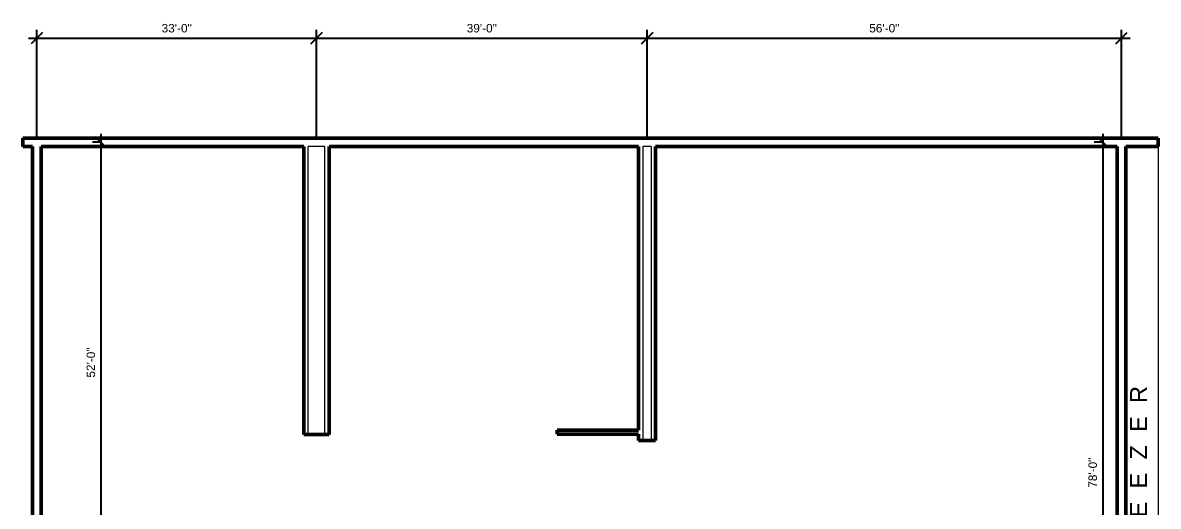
# Model space of a CAD drawing. Header units: inches. Extents: x 1913 to 17425, y -6710 to 1064.
# Drawn here: x 12371 to 13979, y -5530 to -4845 of the extents above; entities that cross this region are included whole.
import ezdxf

# ---------------------------------------------------------------- set-up
doc = ezdxf.new("R2010")
doc.units = ezdxf.units.IN
doc.header["$MEASUREMENT"] = 0
for name, color, linetype, lineweight in [('A-ANNO-DIMS', 211, 'Continuous', 9), ('A-DETL-MBND', 5, 'Continuous', 9), ('A-WALL', 113, 'Continuous', 13), ('G-ANNO-TEXT', 231, 'Continuous', 9)]:
    doc.layers.add(name, color=color, linetype=linetype, lineweight=lineweight)
doc.styles.add('Arial', font='arial.ttf', dxfattribs={"height": 12})
doc.styles.add('Arial_2', font='arial.ttf', dxfattribs={"height": 32})
doc.dimstyles.new('Linear_-_3_32__Arial', dxfattribs={"dimscale": 12, "dimtxt": 12.243113, "dimasz": 1.333333, "dimexe": 1, "dimexo": 0.666667, "dimgap": 0.666667, "dimtad": 1, "dimdec": 5, "dimrnd": 0.03125, "dimzin": 1, "dimdsep": 46, "dimlunit": 4, "dimtxsty": 'Arial', "dimblk1": 'OBLIQUE', "dimblk2": 'OBLIQUE', "dimsah": 1, "dimcen": 0.09, "dimdle": 1, "dimazin": 0, "dimtfac": 1, "dimtdec": 4, "dimtix": 1, "dimtmove": 0, "dimatfit": 3, "dimfxl": 1, "dimtvp": 1, "dimtfill": 1, "dimfrac": 2, "dimtolj": 1, "dimtzin": 0, "dimarcsym": 2})

# ---------------------------------------------------------------- blocks, each defined once
blk = doc.blocks.new('_Oblique')
at = {"color": 0, "linetype": 'ByBlock', "lineweight": -2}
blk.add_line((-0.5, -0.5), (0.5, 0.5), dxfattribs=at)
blk = doc.blocks.new('*D536')
at = {"layer": 'A-ANNO-DIMS', "color": 0, "lineweight": -2, "transparency": 16777216}
for p, q in [((12390.6, -5006.2), (12390.6, -4854.7)), ((12786.6, -5006.2), (12786.6, -4854.7)), ((12378.6, -4866.7), (12798.6, -4866.7))]:
    blk.add_line(p, q, dxfattribs=at)
at = {"layer": 'Defpoints', "color": 0, "lineweight": 0, "transparency": 16777216}
for p in [(12786.6, -4866.7), (12390.6, -5014.2), (12786.6, -5014.2)]:
    blk.add_point(p, dxfattribs=at)
at = {"layer": 'A-ANNO-DIMS', "color": 0, "lineweight": -2, "transparency": 16777216, "xscale": 16, "yscale": 16, "zscale": 16, "rotation": 180}
blk.add_blockref('_Oblique', (12390.6, -4866.7), dxfattribs=at)
at = {"layer": 'A-ANNO-DIMS', "color": 0, "lineweight": -2, "transparency": 16777216, "xscale": 16, "yscale": 16, "zscale": 16}
blk.add_blockref('_Oblique', (12786.6, -4866.7), dxfattribs=at)
at = {"layer": 'A-ANNO-DIMS', "color": 3, "lineweight": 0, "transparency": 16777216, "insert": (12588.6, -4852.6), "char_height": 12, "width": 77.979, "attachment_point": 5, "style": 'Arial'}
blk.add_mtext('\\A1;33\'-0"', dxfattribs=at)
blk = doc.blocks.new('*D537')
at = {"layer": 'A-ANNO-DIMS', "color": 0, "lineweight": -2, "transparency": 16777216}
for p, q in [((12786.6, -5006.2), (12786.6, -4854.7)), ((13254.6, -5006.2), (13254.6, -4854.7)), ((12774.6, -4866.7), (13266.6, -4866.7))]:
    blk.add_line(p, q, dxfattribs=at)
at = {"layer": 'Defpoints', "color": 0, "lineweight": 0, "transparency": 16777216}
for p in [(13254.6, -4866.7), (12786.6, -5014.2), (13254.6, -5014.2)]:
    blk.add_point(p, dxfattribs=at)
at = {"layer": 'A-ANNO-DIMS', "color": 0, "lineweight": -2, "transparency": 16777216, "xscale": 16, "yscale": 16, "zscale": 16, "rotation": 180}
blk.add_blockref('_Oblique', (12786.6, -4866.7), dxfattribs=at)
at = {"layer": 'A-ANNO-DIMS', "color": 0, "lineweight": -2, "transparency": 16777216, "xscale": 16, "yscale": 16, "zscale": 16}
blk.add_blockref('_Oblique', (13254.6, -4866.7), dxfattribs=at)
at = {"layer": 'A-ANNO-DIMS', "color": 3, "lineweight": 0, "transparency": 16777216, "insert": (13020.6, -4852.6), "char_height": 12, "width": 77.979, "attachment_point": 5, "style": 'Arial'}
blk.add_mtext('\\A1;39\'-0"', dxfattribs=at)
blk = doc.blocks.new('*D538')
at = {"layer": 'A-ANNO-DIMS', "color": 0, "lineweight": -2, "transparency": 16777216}
for p, q in [((13254.6, -5006.2), (13254.6, -4854.7)), ((13926.6, -5006.2), (13926.6, -4854.7)), ((13242.6, -4866.7), (13938.6, -4866.7))]:
    blk.add_line(p, q, dxfattribs=at)
at = {"layer": 'Defpoints', "color": 0, "lineweight": 0, "transparency": 16777216}
for p in [(13926.6, -4866.7), (13254.6, -5014.2), (13926.6, -5014.2)]:
    blk.add_point(p, dxfattribs=at)
at = {"layer": 'A-ANNO-DIMS', "color": 0, "lineweight": -2, "transparency": 16777216, "xscale": 16, "yscale": 16, "zscale": 16, "rotation": 180}
blk.add_blockref('_Oblique', (13254.6, -4866.7), dxfattribs=at)
at = {"layer": 'A-ANNO-DIMS', "color": 0, "lineweight": -2, "transparency": 16777216, "xscale": 16, "yscale": 16, "zscale": 16}
blk.add_blockref('_Oblique', (13926.6, -4866.7), dxfattribs=at)
at = {"layer": 'A-ANNO-DIMS', "color": 3, "lineweight": 0, "transparency": 16777216, "insert": (13590.6, -4852.6), "char_height": 12, "width": 77.979, "attachment_point": 5, "style": 'Arial'}
blk.add_mtext('\\A1;56\'-0"', dxfattribs=at)
blk = doc.blocks.new('*D539')
at = {"layer": 'A-ANNO-DIMS', "color": 0, "lineweight": -2, "transparency": 16777216}
for p, q in [((12481.7, -5014.2), (12469.2, -5014.2)), ((12481.2, -5002.2), (12481.2, -5650.2)), ((12481.7, -5638.2), (12469.2, -5638.2))]:
    blk.add_line(p, q, dxfattribs=at)
at = {"layer": 'Defpoints', "color": 0, "lineweight": 0, "transparency": 16777216}
for p in [(12489.7, -5014.2), (12481.2, -5638.2), (12489.7, -5638.2)]:
    blk.add_point(p, dxfattribs=at)
at = {"layer": 'A-ANNO-DIMS', "color": 0, "lineweight": -2, "transparency": 16777216, "xscale": 16, "yscale": 16, "zscale": 16}
for p, rotation in [((12481.2, -5014.2), 90), ((12481.2, -5638.2), 270)]:
    blk.add_blockref('_Oblique', p, dxfattribs=dict(at, rotation=rotation))
at = {"layer": 'A-ANNO-DIMS', "color": 3, "lineweight": 0, "transparency": 16777216, "insert": (12467.1, -5326.2), "char_height": 12, "width": 77.979, "attachment_point": 5, "rotation": 90, "style": 'Arial'}
blk.add_mtext('\\A1;52\'-0"', dxfattribs=at)
blk = doc.blocks.new('*D548')
at = {"layer": 'A-ANNO-DIMS', "color": 0, "lineweight": -2, "transparency": 16777216}
for p, q in [((13900.4, -5014.2), (13887.9, -5014.2)), ((13899.9, -5002.2), (13899.9, -5962.2)), ((13856.9, -5950.2), (13911.9, -5950.2))]:
    blk.add_line(p, q, dxfattribs=at)
at = {"layer": 'Defpoints', "color": 0, "lineweight": 0, "transparency": 16777216}
for p in [(13908.4, -5014.2), (13848.9, -5950.2), (13899.9, -5950.2)]:
    blk.add_point(p, dxfattribs=at)
at = {"layer": 'A-ANNO-DIMS', "color": 0, "lineweight": -2, "transparency": 16777216, "xscale": 16, "yscale": 16, "zscale": 16}
for p, rotation in [((13899.9, -5014.2), 90), ((13899.9, -5950.2), 270)]:
    blk.add_blockref('_Oblique', p, dxfattribs=dict(at, rotation=rotation))
at = {"layer": 'A-ANNO-DIMS', "color": 3, "lineweight": 0, "transparency": 16777216, "insert": (13885.8, -5482.2), "char_height": 12, "width": 77.979, "attachment_point": 5, "rotation": 90, "style": 'Arial'}
blk.add_mtext('\\A1;78\'-0"', dxfattribs=at)

msp = doc.modelspace()

# ---------------------------------------------------------------- linework, layer by layer
at = {"layer": 'A-DETL-MBND'}
msp.add_line((13978.562499, -5014.218751), (13978.562499, -6178.218751), dxfattribs=at)
at = {"layer": 'A-WALL', "lineweight": 50}
for p, q in [((13978.562499, -5008.218751), (12370.562499, -5008.218751)), ((12370.562499, -5008.218751), (12370.562499, -5020.218751)), ((13978.562499, -5020.218751), (13978.562499, -5008.218751)), ((12370.562499, -5020.218751), (12384.562499, -5020.218751)), ((12384.562499, -5020.218751), (12384.562499, -5722.498244)), ((12396.562499, -5020.218751), (12768.562499, -5020.218751)), ((12396.562499, -5635.218751), (12396.562499, -5020.218751)), ((12768.562499, -5020.218751), (12768.562499, -5428.218751)), ((12804.562499, -5020.218751), (13242.562499, -5020.218751)), ((12804.562499, -5428.218751), (12804.562499, -5020.218751)), ((13242.562499, -5020.218751), (13242.562499, -5421.754579)), ((13266.562499, -5020.218751), (13920.562499, -5020.218751)), ((13266.562499, -5436.754579), (13266.562499, -5020.218751)), ((13920.562499, -5020.218751), (13920.562499, -5947.218751)), ((13932.562499, -5020.218751), (13978.562499, -5020.218751)), ((13932.562499, -6361.218751), (13932.562499, -5020.218751)), ((12768.562499, -5428.218751), (12804.562499, -5428.218751)), ((13242.562499, -5421.754579), (13127.562499, -5421.754579)), ((13127.562499, -5421.754579), (13127.562499, -5427.754579)), ((13127.562499, -5427.754579), (13242.562499, -5427.754579)), ((13242.562499, -5427.754579), (13242.562499, -5436.754579)), ((13242.562499, -5436.754579), (13266.562499, -5436.754579))]:
    msp.add_line(p, q, dxfattribs=at)
at = {"layer": 'A-WALL'}
for p, q in [((12774.562499, -5428.218751), (12774.562499, -5020.218751)), ((12798.562499, -5020.218751), (12774.562499, -5020.218751)), ((12798.562499, -5428.218751), (12798.562499, -5020.218751)), ((13260.562499, -5020.218751), (13248.562499, -5020.218751)), ((13248.562499, -5020.218751), (13248.562499, -5436.754579)), ((13260.562499, -5020.218751), (13260.562499, -5436.754579))]:
    msp.add_line(p, q, dxfattribs=at)

# ---------------------------------------------------------------- texts
at = {"layer": 'G-ANNO-TEXT', "color": 7, "insert": (13938.599239, -5627.582213), "char_height": 24, "width": 322.695, "attachment_point": 1, "rotation": 90, "style": 'Arial_2'}
msp.add_mtext('F  R  E  E  Z  E  R', dxfattribs=at)

# ---------------------------------------------------------------- dimensions: what is measured, and where the dimension line sits
at = {"layer": 'A-ANNO-DIMS', "color": 1, "lineweight": 0}
for base, p1, p2, picture, middle in [((12786.562499, -4866.746511), (12390.562499, -5014.218751), (12786.562499, -5014.218751), '*D536', (12588.562499, -4852.615543)), ((13254.562499, -4866.746511), (12786.562499, -5014.218751), (13254.562499, -5014.218751), '*D537', (13020.562499, -4852.615543)), ((13926.562499, -4866.746511), (13254.562499, -5014.218751), (13926.562499, -5014.218751), '*D538', (13590.562499, -4852.619635))]:
    dim = msp.add_linear_dim(base=base, p1=p1, p2=p2, dimstyle='Linear_-_3_32__Arial', override={"dimpost": '<>', "dimclrt": 3, "dimfxl": 288.006944, "dimtfill": 0}, dxfattribs=at)
    dim.commit()
    dim.dimension.update_dxf_attribs({"geometry": picture, "text_midpoint": middle})
for base, p1, p2, picture, middle in [((12481.201625, -5638.218751), (12489.686906, -5014.218751), (12489.686906, -5638.218751), '*D539', (12467.074749, -5326.218751)), ((13899.915611, -5950.218751), (13908.400893, -5014.218751), (13848.850531, -5950.218751), '*D548', (13885.788735, -5482.218751))]:
    dim = msp.add_linear_dim(base=base, p1=p1, p2=p2, angle=90, dimstyle='Linear_-_3_32__Arial', override={"dimpost": '<>', "dimclrt": 3, "dimfxl": 288.006944, "dimtfill": 0}, dxfattribs=at)
    dim.commit()
    dim.dimension.update_dxf_attribs({"geometry": picture, "text_midpoint": middle})

doc.saveas('drawing.dxf')
